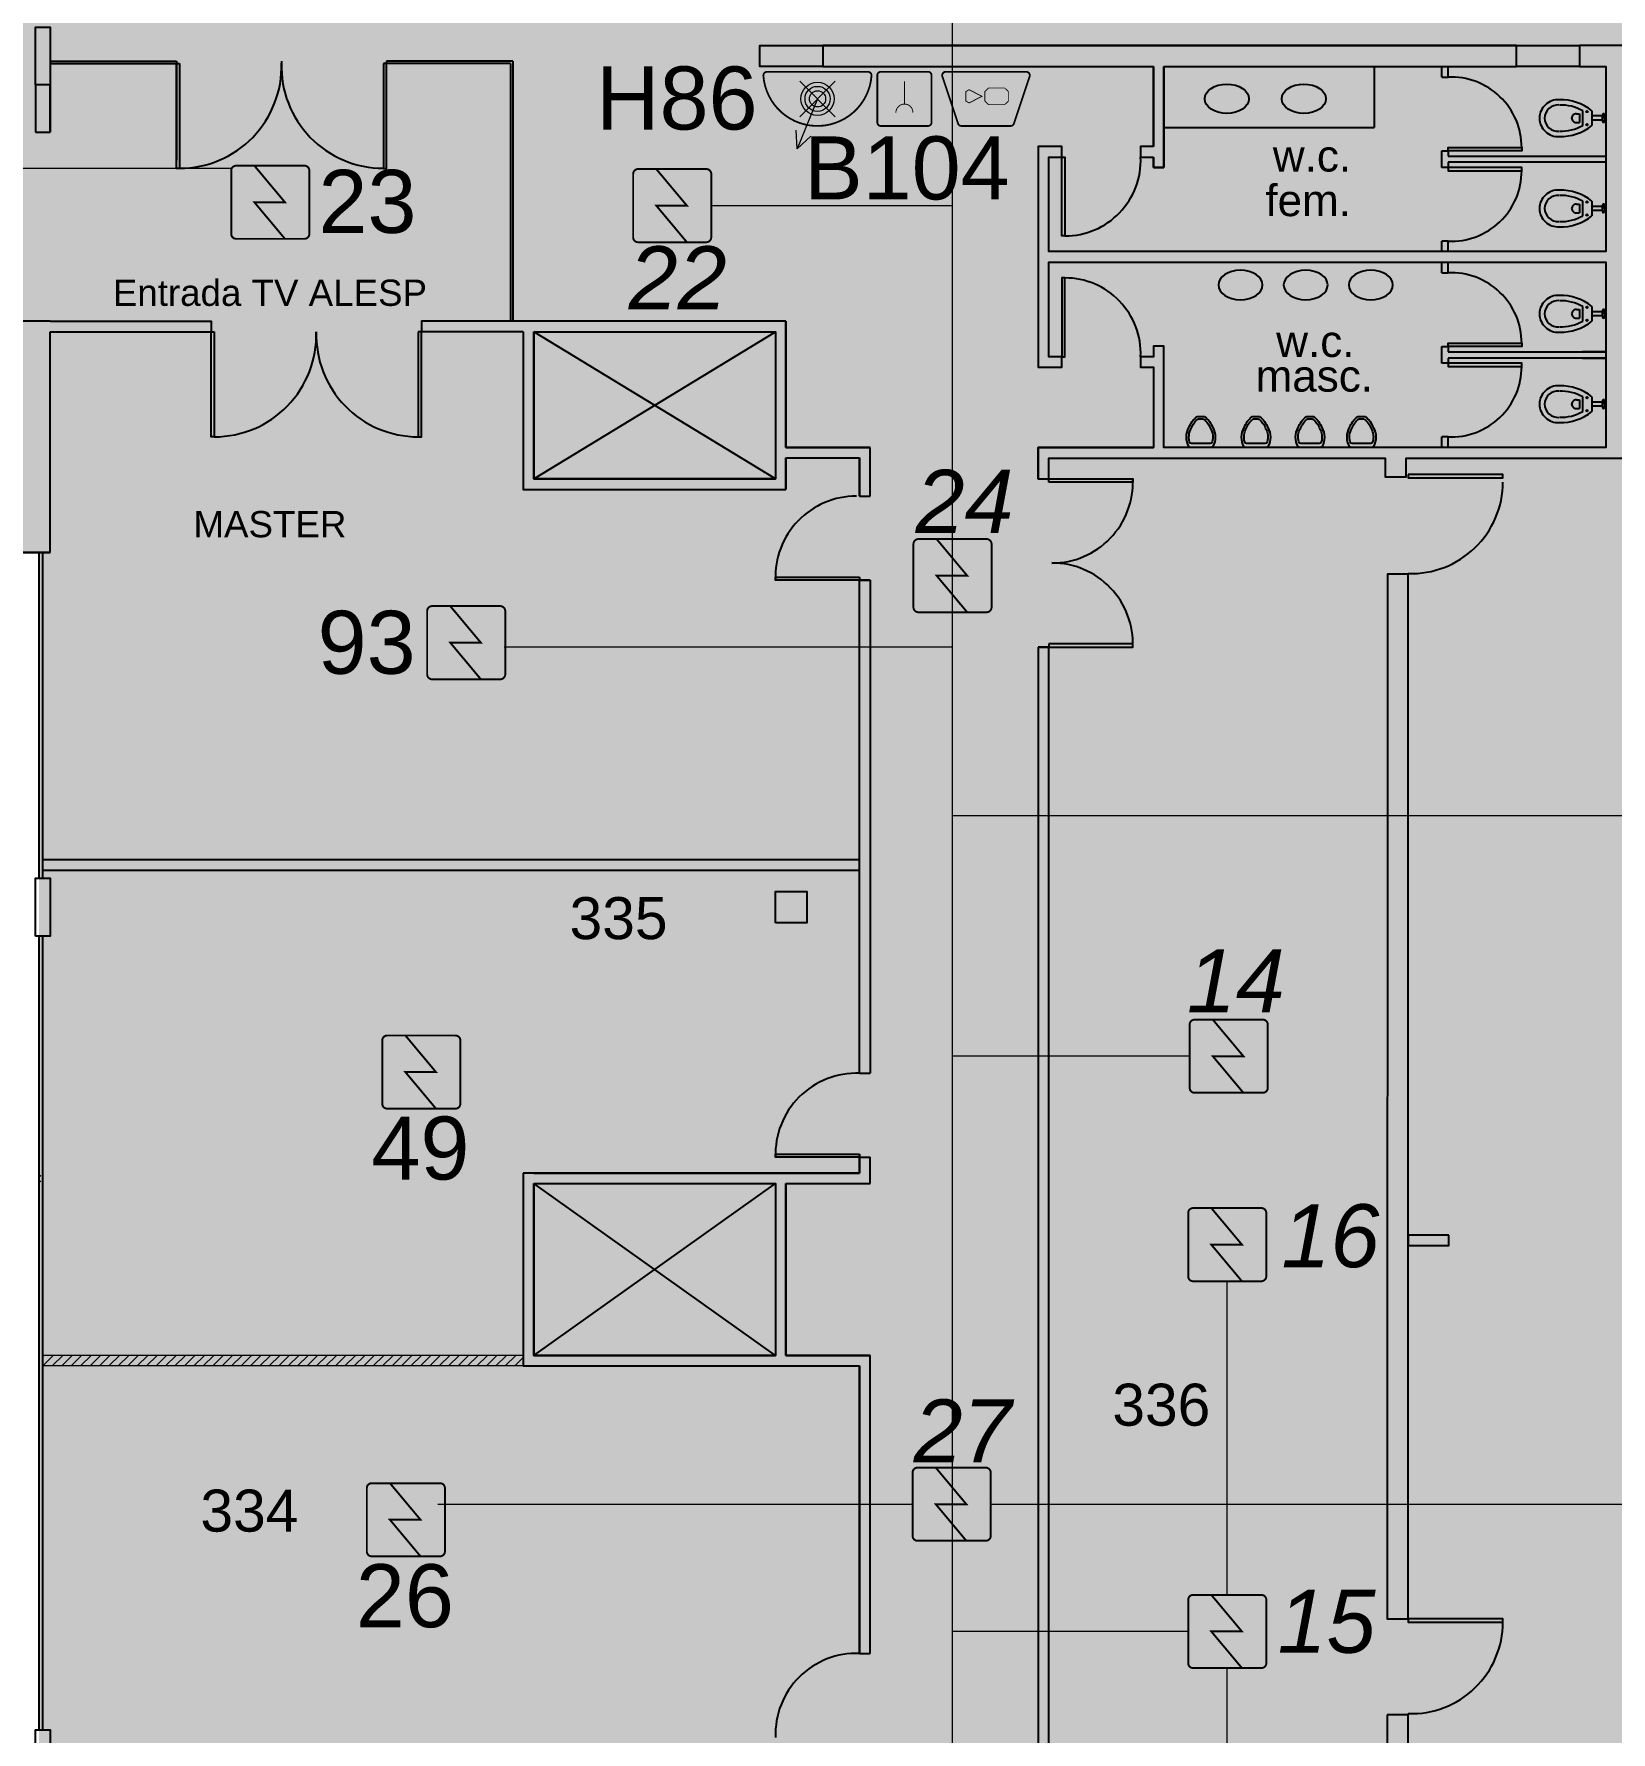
# Model space of a CAD drawing. Header units: metres. Extents: x -331 to 2982, y 362 to 2539.
# Drawn here: x 845.1 to 860.11, y 2171.67 to 2187.83 of the extents above; entities that cross this region are included whole.
import ezdxf
from ezdxf.enums import TextEntityAlignment as Align

# ---------------------------------------------------------------- set-up
doc = ezdxf.new("R2010")
doc.units = ezdxf.units.M
doc.layers.get('0').update_dxf_attribs({"color": 251})
for name, color, linetype in [('72_EGR_BASE_PRIMITIVE', 7, 'Continuous'), ('ALV', 251, 'Continuous'), ('CX', 251, 'Continuous'), ('Det', 251, 'Continuous'), ('DET. FUMAÇA', 1, 'Continuous'), ('Div', 251, 'Continuous'), ('Est', 251, 'Continuous'), ('Mob', 251, 'Continuous'), ('SALAS NOVAS', 7, 'Continuous'), ('Texto_Salas', 251, 'Continuous'), ('vid', 251, 'Continuous')]:
    doc.layers.add(name, color=color, linetype=linetype)
doc.layers.add('_corredores', color=251, linetype='Continuous', plot=False)
doc.layers.add('_salas', color=251, linetype='Continuous', plot=False)
doc.styles.add('DESTAQUE', font='arial.ttf', dxfattribs={"height": 0.4})
doc.styles.add('X3G_ENTITY_1416C0A4', font='arial.ttf', dxfattribs={"height": 0.6})
doc.styles.add('X3G_ENTITY_1416C0A7', font='arial.ttf', dxfattribs={"height": 0.6})
doc.styles.add('X3G_ENTITY_1416C0AD', font='arial.ttf', dxfattribs={"height": 0.6})
doc.styles.add('X3G_ENTITY_1416C0C5', font='arial.ttf', dxfattribs={"height": 0.6})
doc.styles.add('X3G_ENTITY_1416C369', font='arial.ttf', dxfattribs={"height": 0.6})
doc.styles.add('X3G_ENTITY_141EF11F', font='arial.ttf', dxfattribs={"height": 0.6})
doc.styles.add('X3G_ENTITY_1421F031', font='arial.ttf', dxfattribs={"height": 0.25})
doc.styles.add('X3G_ENTITY_1421F0B7', font='arial.ttf', dxfattribs={"height": 0.6})
doc.styles.add('X3G_ENTITY_1421F18F', font='arial.ttf', dxfattribs={"height": 0.25})
doc.styles.add('X3G_ENTITY_1421F3B1', font='arial.ttf', dxfattribs={"height": 0.6})
doc.styles.add('X3G_ENTITY_1422A9B0', font='arial.ttf', dxfattribs={"height": 0.6})

# ---------------------------------------------------------------- blocks, each defined once
blk = doc.blocks.new('Detector de fumaça')
at = {"layer": 'DET. FUMAÇA', "linetype": 'Continuous', "lineweight": 15, "const_width": 0.0187}
blk.add_lwpolyline([(774.599, 539.816), (775.249, 539.816, -0.414214), (775.296, 539.769), (775.296, 539.167, -0.414214), (775.249, 539.12), (774.599, 539.12, -0.414214), (774.553, 539.167), (774.553, 539.769, -0.414214)], format="xyb", close=True, dxfattribs=at)
blk.add_lwpolyline([(774.773, 539.816), (775.064, 539.468), (774.773, 539.468), (775.064, 539.12)], dxfattribs=at)
blk = doc.blocks.new('WEW')
at = {"color": 1, "lineweight": 0, "true_color": 0xe60000}
for p, q in [((1781.244, 994.005), (1781.439, 994.482)), ((1781.439, 994.482), (1781.308, 994.36)), ((1781.439, 994.482), (1781.447, 994.302)), ((1781.075, 994.175), (1781.413, 993.836)), ((1781.413, 994.175), (1781.075, 993.836))]:
    blk.add_line(p, q, dxfattribs=at)
at = {"color": 1, "true_color": 0xe60000, "const_width": 0.0172}
for points in [[(1779.259, 993.747), (1780.023, 993.747, 0.511918), (1780.056, 993.793), (1779.907, 994.24, 0.322823), (1779.874, 994.263), (1779.408, 994.263, 0.322823), (1779.375, 994.24), (1779.226, 993.793, 0.511918)], [(1780.193, 994.263), (1780.641, 994.263, -0.414214), (1780.675, 994.229), (1780.675, 993.782, -0.414214), (1780.641, 993.747), (1780.193, 993.747, -0.414214), (1780.159, 993.782), (1780.159, 994.229, -0.414214)], [(1780.764, 993.748), (1781.724, 993.748, 0.435311), (1781.759, 993.784, 0.930949), (1780.73, 993.784, 0.435311)]]:
    blk.add_lwpolyline(points, format="xyb", close=True, dxfattribs=at)
at = {"color": 1, "true_color": 0xe60000, "const_width": 0.0086}
for points in [[(1780.336, 994.135), (1780.338, 994.117), (1780.344, 994.099), (1780.351, 994.088), (1780.365, 994.073), (1780.373, 994.067), (1780.386, 994.06), (1780.397, 994.057), (1780.413, 994.055), (1780.421, 994.055), (1780.431, 994.056), (1780.45, 994.062), (1780.464, 994.07), (1780.477, 994.082), (1780.488, 994.096), (1780.494, 994.11), (1780.497, 994.122), (1780.498, 994.13), (1780.498, 994.136)], [(1780.417, 993.837), (1780.417, 994.055)]]:
    blk.add_lwpolyline(points, dxfattribs=at)
for points in [[(1779.463, 994.06), (1779.617, 994.06), (1779.652, 994.026), (1779.652, 993.936), (1779.617, 993.902), (1779.463, 993.902), (1779.428, 993.936), (1779.428, 994.026)], [(1779.832, 993.936), (1779.832, 994.026), (1779.802, 994.044), (1779.679, 993.981), (1779.802, 993.918)]]:
    blk.add_lwpolyline(points, close=True, dxfattribs=at)
at = {"color": 1, "lineweight": 0, "true_color": 0xe60000}
for radius in [0.158, 0.119, 0.0774]:
    blk.add_circle((1781.244, 994.005), radius, dxfattribs=at)

msp = doc.modelspace()

# ---------------------------------------------------------------- hatches: boundary and pattern name
at = {"layer": '_corredores', "transparency": 33554508}
h = msp.add_hatch(color=256, dxfattribs=at)
h.dxf.hatch_style = 1
h.paths.add_polyline_path([(851.611, 2224.542), (870.381, 2224.542), (870.381, 2226.378), (870.191, 2226.378), (870.191, 2226.575), (870.005, 2226.762), (866.306, 2226.763), (866.29, 2226.729), (866.185, 2226.811), (865.424, 2227.572), (863.996, 2227.572), (862.567, 2227.572), (861.757, 2226.763), (861.722, 2226.763), (861.718, 2226.762), (861.705, 2226.761), (861.687, 2226.761), (858.092, 2226.763), (857.746, 2226.416), (857.399, 2226.763), (853.806, 2226.763), (853.79, 2226.729), (853.686, 2226.811), (852.924, 2227.572), (851.496, 2227.572), (849.749, 2227.572), (849.749, 2226.812), (849.609, 2226.812), (849.609, 2229.892), (844.805, 2229.892), (844.805, 2226.871), (844.864, 2226.812), (845.246, 2227.194), (845.628, 2226.812), (845.246, 2226.43), (844.805, 2226.871), (844.805, 2226.753), (844.815, 2226.763), (840.708, 2226.763), (840.376, 2226.43), (840.043, 2226.763), (836.436, 2226.763), (836.42, 2226.729), (836.316, 2226.811), (835.554, 2227.572), (834.126, 2227.572), (832.698, 2227.572), (831.888, 2226.763), (831.852, 2226.763), (831.849, 2226.762), (831.835, 2226.761), (831.817, 2226.761), (828.223, 2226.763), (827.876, 2226.416), (827.529, 2226.763), (823.936, 2226.763), (823.92, 2226.729), (823.815, 2226.811), (823.054, 2227.572), (821.626, 2227.572), (820.197, 2227.572), (819.387, 2226.763), (819.352, 2226.763), (819.348, 2226.762), (819.335, 2226.761), (819.317, 2226.761), (815.722, 2226.763), (815.376, 2226.416), (815.029, 2226.763), (811.436, 2226.763), (811.42, 2226.729), (811.315, 2226.811), (810.554, 2227.572), (809.126, 2227.572), (807.697, 2227.572), (806.887, 2226.763), (806.852, 2226.763), (806.848, 2226.762), (806.835, 2226.761), (806.817, 2226.761), (803.222, 2226.763), (802.876, 2226.416), (802.529, 2226.763), (798.936, 2226.763), (798.92, 2226.729), (798.815, 2226.811), (798.054, 2227.572), (796.626, 2227.572), (795.197, 2227.572), (794.387, 2226.763), (794.352, 2226.763), (794.348, 2226.762), (794.335, 2226.761), (794.317, 2226.761), (790.722, 2226.763), (790.376, 2226.416), (790.029, 2226.763), (786.436, 2226.763), (786.42, 2226.729), (786.315, 2226.811), (785.554, 2227.572), (784.126, 2227.572), (782.697, 2227.572), (781.887, 2226.763), (781.852, 2226.763), (781.848, 2226.762), (781.835, 2226.761), (781.817, 2226.761), (778.222, 2226.763), (777.876, 2226.416), (777.529, 2226.763), (773.936, 2226.763), (773.92, 2226.729), (773.816, 2226.811), (773.054, 2227.572), (771.626, 2227.572), (770.197, 2227.572), (769.387, 2226.763), (769.352, 2226.763), (769.348, 2226.762), (769.335, 2226.761), (769.317, 2226.761), (765.617, 2226.762), (765.431, 2226.575), (765.431, 2226.378), (765.241, 2226.378), (765.241, 2224.542), (770.086, 2224.542), (770.086, 2214.629), (770.226, 2214.629), (770.226, 2205.509), (767.338, 2205.509), (767.338, 2207.704), (766.211, 2207.704), (766.211, 2205.509), (751.111, 2205.509), (751.111, 2210.741), (749.911, 2210.741), (749.911, 2205.509), (746.061, 2205.509), (746.061, 2201.894), (748.431, 2201.894), (748.431, 2203.594), (748.031, 2203.594), (748.031, 2203.794), (754.456, 2203.794), (754.456, 2203.594), (754.131, 2203.594), (754.131, 2201.894), (754.456, 2201.894), (754.456, 2201.694), (754.456, 2201.169), (757.956, 2201.169), (757.956, 2203.569), (757.956, 2203.769), (768.011, 2203.769), (768.011, 2203.749), (768.816, 2203.749), (768.816, 2195.789), (767.986, 2195.789), (767.986, 2195.769), (762.346, 2195.769), (761.071, 2195.769), (761.071, 2193.044), (754.156, 2193.044), (752.481, 2193.044), (752.481, 2160.519), (752.481, 2157.069), (754.081, 2157.069), (754.081, 2160.544), (753.906, 2160.544), (753.906, 2163.419), (754.171, 2163.419), (754.171, 2187.629), (760.806, 2187.629), (760.806, 2187.719), (773.011, 2187.719), (775.861, 2187.719), (782.791, 2187.719), (782.791, 2190.319), (775.861, 2190.319), (772.986, 2190.319), (772.986, 2195.79), (771.756, 2195.789), (771.756, 2203.744), (773.121, 2203.744), (773.121, 2203.829), (845.141, 2203.829), (845.141, 2195.819), (845.261, 2195.819), (845.261, 2190.319), (839.761, 2190.319), (839.761, 2188.494), (845.261, 2188.494), (845.261, 2187.569), (849.661, 2187.569), (849.661, 2185.094), (852.261, 2185.094), (852.261, 2183.894), (853.061, 2183.894), (853.061, 2176.889), (852.261, 2176.889), (852.261, 2175.254), (853.061, 2175.254), (853.061, 2168.394), (852.261, 2168.394), (852.261, 2166.994), (853.061, 2166.994), (853.061, 2159.489), (825.261, 2159.489), (825.261, 2158.669), (814.561, 2158.669), (814.561, 2159.469), (811.031, 2159.469), (811.031, 2158.069), (813.081, 2158.069), (813.081, 2157.769), (812.881, 2157.769), (812.881, 2156.869), (827.081, 2156.869), (827.081, 2158.069), (854.661, 2158.069), (854.661, 2183.893), (855.756, 2183.893), (855.756, 2184.657), (854.661, 2184.657), (854.661, 2186.757), (855.756, 2186.757), (855.756, 2187.519), (852.011, 2187.519), (852.011, 2187.719), (870.321, 2187.719), (870.321, 2195.769), (866.411, 2195.769), (866.411, 2195.773), (852.411, 2195.789), (852.411, 2195.699), (852.411, 2190.369), (849.561, 2190.369), (849.561, 2205.509), (845.001, 2205.509), (845.001, 2208.659), (849.561, 2208.659), (849.561, 2208.919), (849.561, 2212.194), (852.211, 2212.194), (852.211, 2214.629), (851.611, 2214.629)])
h.paths.add_polyline_path([(845.931, 2221.609), (845.47, 2221.609), (845.47, 2222.029), (843.97, 2222.029), (843.97, 2221.609), (843.95, 2220.109), (845.93, 2220.109), (845.931, 2214.629), (846.008, 2214.629), (846.008, 2210.809), (843.811, 2210.809), (843.811, 2205.509), (835.011, 2205.509), (835.011, 2210.809), (833.811, 2210.809), (833.811, 2205.509), (825.011, 2205.509), (825.011, 2210.809), (823.811, 2210.809), (823.811, 2205.509), (815.011, 2205.509), (815.011, 2210.809), (813.811, 2210.809), (813.811, 2205.509), (805.011, 2205.509), (805.011, 2210.809), (803.811, 2210.809), (803.811, 2205.509), (795.011, 2205.509), (795.011, 2210.809), (793.811, 2210.809), (793.811, 2205.509), (785.011, 2205.509), (785.011, 2210.809), (783.811, 2210.809), (783.811, 2205.509), (775.011, 2205.509), (775.011, 2210.809), (773.981, 2210.809), (773.981, 2205.509), (773.196, 2205.509), (773.196, 2214.629), (773.126, 2214.629), (773.125, 2220.109), (775.146, 2220.109), (775.146, 2221.609), (775.126, 2221.609), (775.126, 2222.029), (773.626, 2222.029), (773.626, 2221.609), (773.166, 2221.609), (773.166, 2224.542), (845.931, 2224.541)], flags=16)
h.paths.add_polyline_path([(851.496, 2226.43), (851.114, 2226.812), (851.496, 2227.194), (851.878, 2226.812)], flags=16)
h.paths.add_polyline_path([(834.508, 2226.812), (834.126, 2226.43), (833.744, 2226.812), (834.126, 2227.194)], flags=16)
h.paths.add_polyline_path([(863.614, 2226.812), (863.996, 2227.194), (864.378, 2226.812), (863.996, 2226.43)], flags=16)
h.paths.add_polyline_path([(822.008, 2226.812), (821.626, 2226.43), (821.244, 2226.812), (821.626, 2227.194)], flags=16)
h.paths.add_polyline_path([(864.389, 2190.556), (864.551, 2190.634), (864.712, 2190.35), (866.013, 2191.248, -0.431733), (866.332, 2192.391), (865.598, 2193.79), (865.28, 2193.589), (865.172, 2193.734, -2.788173)], flags=16)
h.paths.add_polyline_path([(809.508, 2226.812), (809.126, 2226.43), (808.744, 2226.812), (809.126, 2227.194)], flags=16)
h.paths.add_polyline_path([(797.008, 2226.812), (796.626, 2226.43), (796.244, 2226.812), (796.626, 2227.194)], flags=16)
h.paths.add_polyline_path([(784.507, 2226.812), (784.126, 2226.43), (783.744, 2226.812), (784.126, 2227.194)], flags=16)
h.paths.add_polyline_path([(772.008, 2226.812), (771.626, 2226.43), (771.244, 2226.812), (771.626, 2227.194)], flags=16)
h.paths.add_polyline_path([(767.557, 2193.922), (767.41, 2193.819), (767.205, 2194.063), (766.31, 2193.169, -0.414214), (766.31, 2192.369), (767.205, 2191.475), (767.41, 2191.719), (767.557, 2191.616, -3.171595)], flags=16)
at = {"layer": '_salas', "transparency": 33554559}
h = msp.add_hatch(color=256, dxfattribs=at)
h.dxf.hatch_style = 1
h.paths.add_polyline_path([(839.661, 2195.817), (775.861, 2195.791), (775.861, 2190.319), (782.791, 2190.319), (782.791, 2187.719), (775.861, 2187.719), (775.861, 2183.019), (799.661, 2183.019), (799.661, 2183.219), (799.261, 2183.219), (799.261, 2187.519), (806.361, 2187.519), (806.361, 2184.769), (809.061, 2184.769), (809.061, 2184.569), (810.961, 2184.569), (810.961, 2185.099), (815.161, 2185.099), (815.161, 2187.419), (817.261, 2187.419), (817.261, 2185.099), (839.261, 2185.094), (839.261, 2182.894), (845.151, 2182.894), (845.151, 2159.489), (853.061, 2159.489), (853.061, 2166.994), (852.261, 2166.994), (852.261, 2168.394), (853.061, 2168.394), (853.061, 2175.254), (852.261, 2175.254), (852.261, 2176.889), (853.061, 2176.889), (853.061, 2183.894), (852.261, 2183.894), (852.261, 2185.094), (849.661, 2185.094), (849.661, 2187.569), (845.261, 2187.569), (845.261, 2188.494), (839.761, 2188.494), (839.761, 2190.319), (839.661, 2190.319)])
h = msp.add_hatch(color=256, dxfattribs=at)
h.dxf.hatch_style = 1
h.paths.add_polyline_path([(870.321, 2187.719), (852.011, 2187.719), (852.011, 2187.519), (855.756, 2187.519), (855.756, 2186.757), (854.661, 2186.757), (854.661, 2184.657), (855.756, 2184.657), (855.756, 2183.893), (854.661, 2183.893), (854.661, 2158.069), (827.081, 2158.069), (827.081, 2156.869), (812.881, 2156.869), (812.881, 2157.769), (813.081, 2157.769), (813.081, 2158.069), (811.031, 2158.069), (811.031, 2159.469), (811.111, 2159.469), (811.111, 2163.169), (809.161, 2163.169), (809.161, 2163.319), (806.761, 2163.319), (806.761, 2160.619), (806.361, 2160.619), (806.361, 2159.744), (794.611, 2159.744), (794.611, 2150.719), (794.811, 2150.719), (794.811, 2152.509), (818.111, 2152.509), (870.321, 2152.509)])
h.paths.add_polyline_path([(806.557, 2158.749), (806.557, 2155.869), (802.711, 2155.869), (802.711, 2158.749)], flags=16)
at = {"layer": 'ALV', "ltscale": 0.8, "true_color": 0x5f5f5f}
h = msp.add_hatch(dxfattribs=at)
h.set_pattern_fill('ANSI31', color=251, scale=0.3, style=0)
h.set_pattern_definition([(45, (605.794535, 2181.601173), (-0.0265165043, 0.0265165043), [])])
h.paths.add_polyline_path([(845.169, 2176.971), (845.149, 2176.971), (845.149, 2176.911), (845.169, 2176.911)])
at = {"layer": 'ALV', "linetype": 'Continuous', "lineweight": 15, "true_color": 0x5f5f5f}
h = msp.add_hatch(dxfattribs=at)
h.set_pattern_fill('ANSI31', color=251, scale=0.02)
h.set_pattern_definition([(45, (-478.100764, 0), (-0.0449012806, 0.0449012806), [])])
h.paths.add_polyline_path([(849.759, 2175.256), (845.184, 2175.256), (845.184, 2175.156), (849.759, 2175.156)])

# ---------------------------------------------------------------- linework, layer by layer
at = {"color": 251, "lineweight": 0, "ltscale": 0.8, "true_color": 0x5f5f5f}
msp.add_line((845.149, 2176.991), (845.149, 2176.891), dxfattribs=at)
at = {"color": 251, "ltscale": 0.8, "true_color": 0x5f5f5f}
msp.add_line((845.149, 2176.991), (845.149, 2176.891), dxfattribs=at)
at = {"layer": '72_EGR_BASE_PRIMITIVE', "color": 251, "linetype": 'Continuous', "lineweight": -3, "true_color": 0x5f5f5f}
for p, q in [((852.959, 2181.262), (852.959, 2182.633)), ((849.178, 2176.991), (849.178, 2176.991)), ((849.178, 2176.991), (849.178, 2176.991))]:
    msp.add_line(p, q, dxfattribs=at)
at = {"layer": '72_EGR_BASE_PRIMITIVE', "color": 251, "true_color": 0x5f5f5f}
msp.add_polyline3d([(849.759, 2184.996, 0), (848.79, 2184.995, 0)], dxfattribs=at)
at = {"layer": 'ALV', "color": 251}
for p, q in [((859.209, 2187.721), (852.609, 2187.721)), ((852.609, 2187.521), (855.755, 2187.521)), ((855.755, 2186.759), (855.755, 2187.521)), ((855.755, 2187.521), (855.755, 2186.759)), ((855.855, 2187.521), (855.855, 2186.559)), ((855.855, 2186.559), (855.855, 2187.521)), ((855.855, 2187.521), (859.209, 2187.521)), ((855.855, 2187.521), (859.209, 2187.521)), ((845.119, 2187.346), (845.119, 2186.896)), ((845.119, 2187.346), (845.119, 2186.896)), ((845.119, 2187.346), (845.119, 2186.896)), ((845.259, 2186.896), (845.259, 2187.346)), ((845.259, 2186.896), (845.259, 2187.346)), ((845.119, 2186.896), (845.259, 2186.896)), ((845.119, 2186.896), (845.259, 2186.896)), ((855.755, 2186.759), (855.633, 2186.759)), ((855.633, 2186.759), (855.633, 2186.659)), ((855.633, 2186.659), (855.755, 2186.659)), ((855.755, 2186.559), (855.755, 2186.659)), ((855.755, 2186.659), (855.755, 2186.559)), ((855.855, 2186.559), (855.755, 2186.559)), ((855.755, 2186.559), (855.855, 2186.559)), ((845.259, 2185.096), (845.125, 2185.096)), ((845.259, 2183.096), (845.259, 2184.996)), ((845.259, 2184.996), (846.82, 2184.996)), ((849.759, 2184.996), (849.759, 2183.496)), ((852.259, 2185.096), (849.859, 2185.096)), ((852.259, 2183.896), (852.259, 2185.096)), ((853.059, 2183.896), (852.259, 2183.896)), ((853.059, 2183.433), (853.059, 2183.896)), ((852.259, 2183.496), (852.259, 2183.796)), ((852.259, 2183.796), (852.959, 2183.796)), ((852.959, 2183.796), (852.959, 2183.433)), ((849.759, 2183.496), (852.259, 2183.496)), ((854.659, 2183.596), (854.759, 2183.596)), ((852.959, 2183.433), (853.059, 2183.433)), ((852.959, 2183.433), (853.059, 2183.433)), ((845.259, 2182.896), (845.259, 2183.096)), ((845.259, 2182.896), (839.259, 2182.896)), ((839.259, 2182.896), (845.259, 2182.896)), ((852.959, 2182.633), (853.059, 2182.633)), ((853.059, 2182.633), (852.959, 2182.633)), ((854.659, 2181.996), (854.759, 2181.996)), ((854.759, 2181.996), (854.659, 2181.996)), ((854.659, 2181.996), (854.659, 2167.484)), ((854.759, 2168.11), (854.759, 2181.996)), ((858.179, 2171.835), (857.979, 2171.835)), ((857.979, 2171.835), (857.979, 2168.11)), ((858.179, 2171.848), (858.179, 2171.835)), ((858.179, 2168.11), (858.179, 2171.835))]:
    msp.add_line(p, q, dxfattribs=at)
at = {"layer": 'ALV', "color": 251, "linetype": 'Continuous', "lineweight": -3, "true_color": 0x5f5f5f}
msp.add_line((853.059, 2182.633), (853.059, 2177.941), dxfattribs=at)
at = {"layer": 'ALV', "color": 251, "true_color": 0x5f5f5f}
for p, q in [((852.959, 2179.971), (845.184, 2179.971)), ((852.959, 2179.871), (845.184, 2179.871)), ((852.959, 2177.941), (853.059, 2177.941)), ((852.959, 2177.141), (852.959, 2176.991)), ((852.959, 2177.141), (853.059, 2177.141)), ((853.059, 2176.891), (853.059, 2177.141)), ((852.959, 2176.991), (849.759, 2176.991)), ((849.759, 2176.991), (849.759, 2175.156)), ((849.759, 2176.891), (849.759, 2175.156)), ((852.259, 2175.256), (852.259, 2176.891)), ((852.259, 2176.891), (853.059, 2176.891)), ((852.259, 2175.256), (852.259, 2176.891)), ((852.259, 2176.891), (853.059, 2176.891)), ((853.059, 2175.256), (852.259, 2175.256)), ((853.059, 2175.256), (852.259, 2175.256)), ((853.059, 2172.421), (853.059, 2175.256)), ((853.059, 2172.421), (853.059, 2175.256)), ((849.759, 2175.156), (852.959, 2175.156)), ((849.759, 2175.156), (852.959, 2175.156)), ((849.759, 2175.156), (852.959, 2175.156)), ((852.959, 2175.156), (852.959, 2172.421)), ((852.959, 2175.156), (852.959, 2172.421)), ((852.959, 2172.421), (853.059, 2172.421)), ((852.959, 2172.421), (853.059, 2172.421))]:
    msp.add_line(p, q, dxfattribs=at)
at = {"layer": 'ALV', "color": 150, "lineweight": 0}
for p, q in [((856.458, 2172.976), (856.458, 2175.963)), ((856.458, 2171.364), (856.458, 2172.281))]:
    msp.add_line(p, q, dxfattribs=at)
at = {"layer": 'ALV', "color": 251, "linetype": 'Continuous', "lineweight": 15, "true_color": 0x5f5f5f}
msp.add_line((849.759, 2175.256), (845.184, 2175.256), dxfattribs=at)
at = {"layer": 'ALV', "color": 251}
for points in [[(852.609, 2187.721), (859.209, 2187.721)], [(863.499, 2187.721), (859.809, 2187.721), (859.809, 2187.521), (860.059, 2187.521), (860.059, 2185.759), (854.759, 2185.759), (854.759, 2186.659), (854.883, 2186.659), (854.883, 2186.759), (854.659, 2186.759), (854.659, 2184.659), (854.883, 2184.659), (854.883, 2184.759), (854.759, 2184.759), (854.759, 2185.659), (860.059, 2185.659), (860.059, 2183.895), (855.855, 2183.895), (855.855, 2184.859), (855.755, 2184.859), (855.755, 2184.759), (855.633, 2184.759), (855.633, 2184.659), (855.755, 2184.659), (855.755, 2183.895), (854.659, 2183.895), (854.659, 2183.596), (854.759, 2183.596), (854.759, 2183.795), (857.959, 2183.795), (857.959, 2183.617), (858.159, 2183.617), (858.159, 2183.795), (863.359, 2183.795)], [(852.609, 2187.521), (855.755, 2187.521)], [(855.855, 2187.521), (855.855, 2187.521)], [(845.259, 2187.346), (845.259, 2186.896)], [(845.119, 2186.896), (845.259, 2186.896)], [(855.755, 2186.759), (855.633, 2186.759), (855.633, 2186.659), (855.755, 2186.659)], [(845.259, 2185.096), (844.959, 2185.096)], [(849.759, 2184.996), (849.759, 2183.496), (852.259, 2183.496)], [(849.859, 2184.996), (849.859, 2183.596), (852.159, 2183.596)], [(849.859, 2184.996), (852.159, 2184.996)], [(852.059, 2184.996), (852.059, 2184.996)], [(852.159, 2184.996), (852.159, 2183.596)], [(852.259, 2185.096), (852.259, 2183.896)], [(852.259, 2183.896), (853.059, 2183.896)], [(852.959, 2183.896), (852.959, 2183.896)], [(853.059, 2183.433), (853.059, 2183.896)], [(854.659, 2183.596), (854.659, 2183.895), (855.755, 2183.895)], [(852.259, 2183.796), (852.259, 2183.496)], [(852.259, 2183.796), (852.959, 2183.796)], [(852.959, 2183.433), (852.959, 2183.796)], [(853.059, 2183.796), (853.059, 2183.796)], [(854.759, 2183.596), (854.759, 2183.795), (857.959, 2183.795)], [(857.982, 2182.691), (857.979, 2172.748)], [(858.179, 2172.748), (858.179, 2182.697)], [(852.959, 2177.941), (852.959, 2181.262)], [(857.979, 2171.748), (857.979, 2168.11)], [(858.179, 2168.11), (858.179, 2171.748)]]:
    msp.add_lwpolyline(points, dxfattribs=at)
at = {"layer": 'ALV', "color": 251, "linetype": 'Continuous', "lineweight": -3, "true_color": 0x5f5f5f}
for points in [[(845.259, 2185.096), (846.79, 2185.096), (846.79, 2184.996)], [(852.259, 2185.096), (848.79, 2185.096), (848.79, 2184.995)]]:
    msp.add_lwpolyline(points, dxfattribs=at)
at = {"layer": 'ALV', "color": 251}
for points in [[(849.859, 2184.996), (852.159, 2184.996), (852.159, 2183.596), (849.859, 2183.596)], [(858.179, 2182.691), (857.982, 2182.691), (857.979, 2172.748), (858.179, 2172.748)], [(858.566, 2176.401), (858.179, 2176.401), (858.179, 2176.301), (858.566, 2176.301)]]:
    msp.add_lwpolyline(points, close=True, dxfattribs=at)
at = {"layer": 'ALV', "color": 251, "true_color": 0x5f5f5f}
for points in [[(852.959, 2177.941), (853.059, 2177.941)], [(852.959, 2176.991), (852.959, 2177.171)], [(852.959, 2177.141), (853.059, 2177.141)], [(853.059, 2176.891), (853.059, 2177.141)], [(849.859, 2176.891), (852.159, 2176.891)], [(849.859, 2176.891), (849.859, 2175.256), (852.159, 2175.256)], [(849.859, 2176.891), (852.159, 2176.891)], [(849.859, 2176.891), (849.859, 2175.256), (852.159, 2175.256)], [(849.859, 2176.891), (852.159, 2176.891), (852.159, 2175.256), (849.859, 2175.256)], [(852.159, 2176.891), (852.159, 2175.256)], [(852.159, 2176.891), (852.159, 2175.256)], [(852.259, 2176.891), (852.259, 2175.256)], [(852.259, 2176.891), (853.059, 2176.891)], [(852.259, 2176.891), (852.259, 2175.256)], [(852.259, 2176.891), (853.059, 2176.891)], [(853.059, 2176.891), (853.059, 2176.891)], [(852.259, 2175.256), (853.059, 2175.256)], [(852.259, 2175.256), (853.059, 2175.256)], [(853.059, 2175.256), (853.059, 2175.256)], [(853.059, 2172.421), (853.059, 2175.256)], [(853.059, 2172.421), (853.059, 2175.256)], [(852.959, 2172.421), (852.959, 2175.156)], [(852.959, 2172.421), (852.959, 2175.156)], [(852.959, 2172.421), (853.059, 2172.421)], [(852.959, 2172.421), (853.059, 2172.421)]]:
    msp.add_lwpolyline(points, dxfattribs=at)
at = {"layer": 'ALV', "color": 1}
msp.add_lwpolyline([(849.859, 2176.991), (852.959, 2176.991)], dxfattribs=at)
at = {"layer": 'ALV', "color": 251, "true_color": 0x5f5f5f}
msp.add_lwpolyline([(849.859, 2176.891), (852.159, 2176.891), (852.159, 2175.256), (849.859, 2175.256)], close=True, dxfattribs=at)
at = {"layer": 'ALV', "color": 251, "linetype": 'Continuous', "lineweight": 15, "true_color": 0x5f5f5f}
msp.add_lwpolyline([(849.759, 2175.156), (845.184, 2175.156)], dxfattribs=at)
at = {"layer": 'CX', "color": 251, "ltscale": 0.8}
msp.add_line((847.459, 2187.571), (847.459, 2187.551), dxfattribs=at)
at = {"layer": 'CX', "color": 251, "ltscale": 8}
for points in [[(858.559, 2186.719), (858.559, 2186.749), (859.259, 2186.749), (859.259, 2186.719)], [(858.559, 2186.559), (858.559, 2186.529), (859.259, 2186.529), (859.259, 2186.559)], [(858.559, 2184.857), (858.559, 2184.887), (859.259, 2184.887), (859.259, 2184.857)], [(858.559, 2184.697), (858.559, 2184.667), (859.259, 2184.667), (859.259, 2184.697)], [(852.959, 2182.663), (852.959, 2182.633), (852.159, 2182.633), (852.159, 2182.663)]]:
    msp.add_lwpolyline(points, close=True, dxfattribs=at)
at = {"layer": 'CX', "color": 251}
for points in [[(854.759, 2183.566), (854.759, 2183.596), (855.559, 2183.596), (855.559, 2183.566)], [(854.759, 2182.026), (854.759, 2181.996), (855.559, 2181.996), (855.559, 2182.026)]]:
    msp.add_lwpolyline(points, close=True, dxfattribs=at)
at = {"layer": 'CX', "color": 251, "ltscale": 0.8}
for points in [[(858.179, 2183.637), (858.179, 2183.607), (859.079, 2183.607), (859.079, 2183.637)], [(858.179, 2172.748), (858.179, 2172.718), (859.079, 2172.718), (859.079, 2172.748)]]:
    msp.add_lwpolyline(points, close=True, dxfattribs=at)
at = {"layer": 'CX', "color": 251, "ltscale": 8, "true_color": 0x5f5f5f}
msp.add_lwpolyline([(852.959, 2177.171), (852.959, 2177.141), (852.159, 2177.141), (852.159, 2177.171)], close=True, dxfattribs=at)
at = {"layer": 'CX', "color": 251, "ltscale": 0.8}
for centre, radius, start, end in [((846.489, 2187.522), 0.97, 270, 1.7449), ((848.429, 2187.522), 0.97, 178.2551, 270), ((854.913, 2186.629), 0.721, 270, 2.3383), ((854.913, 2184.788), 0.721, 357.6617, 90), ((846.82, 2184.967), 0.97, 270, 1.7449), ((848.76, 2184.967), 0.97, 178.2551, 270), ((858.209, 2183.567), 0.871, 268.058, 0), ((858.209, 2172.718), 0.871, 268.058, 0)]:
    msp.add_arc(centre, radius, start, end, dxfattribs=at)
at = {"layer": 'CX', "color": 251, "ltscale": 8}
for centre, radius, start, end in [((858.588, 2186.749), 0.671, 0, 92.5089), ((858.588, 2186.529), 0.671, 267.4911, 0), ((858.588, 2184.887), 0.671, 0, 92.5089), ((858.588, 2184.667), 0.671, 267.4911, 0), ((852.929, 2182.662), 0.771, 90, 182.1894), ((852.93, 2171.65), 0.771, 87.8389, 182.1611)]:
    msp.add_arc(centre, radius, start, end, dxfattribs=at)
at = {"layer": 'CX', "color": 251}
for centre, start, end in [((854.789, 2183.567), 270, 2.1894), ((854.789, 2182.026), 357.8106, 90)]:
    msp.add_arc(centre, 0.771, start, end, dxfattribs=at)
at = {"layer": 'CX', "color": 251, "ltscale": 8, "true_color": 0x5f5f5f}
for centre in [(852.93, 2177.17), (852.93, 2171.65)]:
    msp.add_arc(centre, 0.771, 87.8389, 182.1611, dxfattribs=at)
at = {"layer": 'Det', "color": 251}
for p, q in [((852.159, 2183.596), (849.859, 2184.996)), ((849.859, 2183.596), (852.159, 2184.996))]:
    msp.add_line(p, q, dxfattribs=at)
at = {"layer": 'Det', "color": 251, "true_color": 0x5f5f5f}
for p, q in [((852.159, 2175.256), (849.859, 2176.891)), ((849.859, 2175.256), (852.159, 2176.891)), ((852.159, 2175.256), (849.859, 2176.891)), ((849.859, 2175.256), (852.159, 2176.891))]:
    msp.add_line(p, q, dxfattribs=at)
at = {"layer": 'Div', "color": 150, "linetype": 'Continuous', "lineweight": 0}
for p, q in [((853.843, 2186.197), (853.843, 2189.094)), ((842.222, 2186.552), (846.98, 2186.552)), ((851.548, 2186.197), (853.843, 2186.197)), ((853.843, 2159.06), (853.843, 2186.197)), ((849.579, 2181.998), (853.843, 2181.998)), ((861.837, 2180.389), (853.843, 2180.389)), ((856.1, 2178.103), (853.843, 2178.103)), ((848.947, 2173.84), (853.463, 2173.84)), ((854.206, 2173.84), (868.152, 2173.84)), ((856.086, 2172.629), (853.843, 2172.629))]:
    msp.add_line(p, q, dxfattribs=at)
at = {"layer": 'Div', "lineweight": 0}
for p, q in [((858.499, 2187.419), (858.559, 2187.419)), ((858.499, 2186.559), (858.499, 2186.719)), ((858.499, 2186.719), (858.559, 2186.719)), ((858.559, 2186.559), (858.499, 2186.559)), ((858.559, 2186.669), (860.059, 2186.669)), ((860.059, 2186.609), (858.559, 2186.609)), ((858.559, 2185.859), (858.499, 2185.859)), ((858.499, 2185.557), (858.559, 2185.557)), ((858.499, 2184.697), (858.499, 2184.857)), ((858.499, 2184.857), (858.559, 2184.857)), ((858.559, 2184.807), (860.059, 2184.807)), ((860.059, 2184.807), (859.836, 2184.807)), ((858.559, 2184.697), (858.499, 2184.697)), ((860.059, 2184.747), (858.559, 2184.747)), ((859.836, 2184.747), (860.059, 2184.747)), ((858.559, 2183.997), (858.499, 2183.997))]:
    msp.add_line(p, q, dxfattribs=at)
at = {"layer": 'Div', "color": 251}
for p, q in [((858.499, 2187.419), (858.559, 2187.419)), ((858.499, 2186.559), (858.499, 2186.719)), ((858.499, 2186.719), (858.559, 2186.719)), ((858.559, 2186.559), (858.499, 2186.559)), ((858.559, 2186.669), (860.059, 2186.669)), ((860.059, 2186.609), (858.559, 2186.609)), ((858.559, 2185.859), (858.499, 2185.859)), ((858.499, 2185.557), (858.559, 2185.557)), ((858.499, 2184.697), (858.499, 2184.857)), ((858.499, 2184.857), (858.559, 2184.857)), ((858.559, 2184.807), (860.059, 2184.807)), ((860.059, 2184.807), (859.836, 2184.807)), ((858.559, 2184.697), (858.499, 2184.697)), ((860.059, 2184.747), (858.559, 2184.747)), ((859.836, 2184.747), (860.059, 2184.747)), ((858.559, 2183.997), (858.499, 2183.997))]:
    msp.add_line(p, q, dxfattribs=at)
at = {"layer": 'Div', "lineweight": 0, "ltscale": 0.8}
for p, q in [((858.559, 2186.719), (858.559, 2186.669)), ((858.559, 2186.609), (858.559, 2186.559)), ((858.559, 2184.857), (858.559, 2184.807)), ((858.559, 2184.747), (858.559, 2184.697))]:
    msp.add_line(p, q, dxfattribs=at)
at = {"layer": 'Div', "color": 251, "ltscale": 0.8}
for p, q in [((858.559, 2186.719), (858.559, 2186.669)), ((858.559, 2186.609), (858.559, 2186.559)), ((858.559, 2184.857), (858.559, 2184.807)), ((858.559, 2184.747), (858.559, 2184.697))]:
    msp.add_line(p, q, dxfattribs=at)
at = {"layer": 'Div', "lineweight": 0}
for points in [[(858.499, 2187.419), (858.499, 2187.521)], [(858.559, 2187.419), (858.559, 2187.521)], [(858.499, 2185.759), (858.499, 2185.859)], [(858.559, 2185.759), (858.559, 2185.859)], [(858.499, 2185.557), (858.499, 2185.659)], [(858.559, 2185.557), (858.559, 2185.659)], [(858.499, 2183.895), (858.499, 2183.997)], [(858.559, 2183.895), (858.559, 2183.997)]]:
    msp.add_lwpolyline(points, dxfattribs=at)
at = {"layer": 'Div', "color": 251}
for points in [[(858.499, 2187.419), (858.499, 2187.521)], [(858.559, 2187.419), (858.559, 2187.521)], [(858.499, 2185.759), (858.499, 2185.859)], [(858.559, 2185.759), (858.559, 2185.859)], [(858.499, 2185.557), (858.499, 2185.659)], [(858.559, 2185.557), (858.559, 2185.659)], [(858.499, 2183.895), (858.499, 2183.997)], [(858.559, 2183.895), (858.559, 2183.997)]]:
    msp.add_lwpolyline(points, dxfattribs=at)
at = {"layer": 'Div', "lineweight": 0, "ltscale": 0.8}
for points in [[(854.883, 2186.659), (854.913, 2186.659), (854.913, 2185.909), (854.883, 2185.909)], [(854.883, 2184.759), (854.913, 2184.759), (854.913, 2185.509), (854.883, 2185.509)]]:
    msp.add_lwpolyline(points, close=True, dxfattribs=at)
at = {"layer": 'Div', "color": 251, "ltscale": 0.8}
for points in [[(854.883, 2186.659), (854.913, 2186.659), (854.913, 2185.909), (854.883, 2185.909)], [(854.883, 2184.759), (854.913, 2184.759), (854.913, 2185.509), (854.883, 2185.509)]]:
    msp.add_lwpolyline(points, close=True, dxfattribs=at)
at = {"layer": 'Est', "color": 251}
for points in [[(845.119, 2187.346), (845.119, 2187.896), (845.259, 2187.896), (845.259, 2187.346)], [(852.609, 2187.521), (852.009, 2187.521), (852.009, 2187.721), (852.609, 2187.721)], [(859.809, 2187.521), (859.209, 2187.521), (859.209, 2187.721), (859.809, 2187.721)]]:
    msp.add_lwpolyline(points, close=True, dxfattribs=at)
at = {"layer": 'Est', "color": 251, "true_color": 0x5f5f5f}
for points in [[(845.119, 2179.246), (845.119, 2179.796), (845.259, 2179.796), (845.259, 2179.246)], [(845.119, 2179.246), (845.119, 2179.796), (845.259, 2179.796), (845.259, 2179.246)], [(852.159, 2179.371), (852.159, 2179.671), (852.459, 2179.671), (852.459, 2179.371)], [(852.159, 2179.371), (852.159, 2179.671), (852.459, 2179.671), (852.459, 2179.371)], [(845.119, 2171.143), (845.119, 2171.693), (845.259, 2171.693), (845.259, 2171.143)], [(845.119, 2171.143), (845.119, 2171.693), (845.259, 2171.693), (845.259, 2171.143)]]:
    msp.add_lwpolyline(points, close=True, dxfattribs=at)
at = {"layer": 'Mob', "color": 251, "ltscale": 0.8}
for p in [(857.855, 2187.521), (855.855, 2186.941)]:
    msp.add_line(p, (857.855, 2186.941), dxfattribs=at)
at = {"layer": 'Mob', "color": 251}
for p, q in [((859.78, 2187.07), (859.809, 2187.07)), ((859.809, 2187.07), (859.809, 2186.989)), ((859.84, 2186.96), (859.84, 2187.1)), ((859.928, 2186.96), (859.928, 2187.1)), ((860.028, 2187.05), (859.928, 2187.05)), ((860.028, 2187.05), (860.028, 2187.061)), ((860.028, 2187.01), (860.028, 2187.05)), ((860.048, 2187.07), (860.037, 2187.07)), ((860.048, 2187.03), (860.048, 2187.07)), ((859.78, 2186.989), (859.809, 2186.989)), ((860.028, 2187.01), (859.928, 2187.01)), ((860.028, 2187.01), (860.028, 2186.999)), ((860.048, 2186.989), (860.037, 2186.989)), ((860.048, 2187.03), (860.048, 2186.989)), ((859.84, 2186.1), (859.84, 2186.24)), ((859.928, 2186.1), (859.928, 2186.24)), ((859.78, 2186.211), (859.809, 2186.211)), ((859.78, 2186.129), (859.809, 2186.129)), ((859.809, 2186.211), (859.809, 2186.129)), ((860.028, 2186.19), (859.928, 2186.19)), ((860.028, 2186.15), (859.928, 2186.15)), ((860.028, 2186.19), (860.028, 2186.201)), ((860.028, 2186.15), (860.028, 2186.19)), ((860.028, 2186.15), (860.028, 2186.139)), ((860.048, 2186.21), (860.037, 2186.21)), ((860.048, 2186.13), (860.037, 2186.13)), ((860.048, 2186.17), (860.048, 2186.21)), ((860.048, 2186.17), (860.048, 2186.13)), ((859.78, 2185.208), (859.809, 2185.208)), ((859.78, 2185.126), (859.809, 2185.126)), ((859.809, 2185.208), (859.809, 2185.126)), ((859.84, 2185.097), (859.84, 2185.237)), ((859.928, 2185.097), (859.928, 2185.237)), ((860.028, 2185.187), (859.928, 2185.187)), ((860.028, 2185.147), (859.928, 2185.147)), ((860.028, 2185.187), (860.028, 2185.198)), ((860.028, 2185.147), (860.028, 2185.187)), ((860.028, 2185.147), (860.028, 2185.136)), ((860.048, 2185.208), (860.037, 2185.208)), ((860.048, 2185.127), (860.037, 2185.127)), ((860.048, 2185.167), (860.048, 2185.208)), ((860.048, 2185.167), (860.048, 2185.127)), ((859.78, 2184.348), (859.809, 2184.348)), ((859.809, 2184.348), (859.809, 2184.267)), ((859.84, 2184.238), (859.84, 2184.378)), ((859.928, 2184.238), (859.928, 2184.378)), ((860.028, 2184.328), (859.928, 2184.328)), ((860.028, 2184.328), (860.028, 2184.339)), ((860.028, 2184.288), (860.028, 2184.328)), ((860.048, 2184.348), (860.037, 2184.348)), ((860.048, 2184.308), (860.048, 2184.348)), ((860.048, 2184.308), (860.048, 2184.267)), ((859.78, 2184.267), (859.809, 2184.267)), ((860.028, 2184.288), (859.928, 2184.288)), ((860.028, 2184.288), (860.028, 2184.277)), ((860.048, 2184.267), (860.037, 2184.267))]:
    msp.add_line(p, q, dxfattribs=at)
for points in [[(860.059, 2186.819), (860.059, 2186.819)], [(860.059, 2184.957), (860.059, 2184.957)], [(860.059, 2184.097), (860.059, 2184.097)]]:
    msp.add_lwpolyline(points, dxfattribs=at)
for points in [[(856.237, 2184.19, -0.172667), (856.244, 2184.188, -0.12785), (856.319, 2184.085, -0.259672), (856.321, 2183.905, -0.273963), (856.304, 2183.895), (856.109, 2183.895, -0.273963), (856.092, 2183.905, -0.259672), (856.093, 2184.085, -0.12785), (856.168, 2184.188, -0.172667), (856.175, 2184.19)], [(856.229, 2184.167, -0.18231), (856.236, 2184.164, -0.118359), (856.298, 2184.077, -0.207423), (856.313, 2183.948, -0.331444), (856.295, 2183.934), (856.118, 2183.934, -0.331444), (856.099, 2183.948, -0.207423), (856.115, 2184.077, -0.118359), (856.176, 2184.164, -0.18231), (856.184, 2184.167)], [(856.761, 2184.19, -0.172667), (856.769, 2184.188, -0.12785), (856.844, 2184.085, -0.259672), (856.845, 2183.905, -0.273963), (856.828, 2183.895), (856.633, 2183.895, -0.273963), (856.616, 2183.905, -0.259672), (856.618, 2184.085, -0.12785), (856.692, 2184.188, -0.172667), (856.7, 2184.19)], [(856.753, 2184.167, -0.18231), (856.761, 2184.164, -0.118359), (856.822, 2184.077, -0.207423), (856.838, 2183.948, -0.331444), (856.819, 2183.934), (856.642, 2183.934, -0.331444), (856.624, 2183.948, -0.207423), (856.639, 2184.077, -0.118359), (856.701, 2184.164, -0.18231), (856.708, 2184.167)], [(857.276, 2184.19, -0.172667), (857.283, 2184.188, -0.12785), (857.358, 2184.085, -0.259672), (857.359, 2183.905, -0.273963), (857.342, 2183.895), (857.148, 2183.895, -0.273963), (857.131, 2183.905, -0.259672), (857.132, 2184.085, -0.12785), (857.207, 2184.188, -0.172667), (857.214, 2184.19)], [(857.267, 2184.167, -0.18231), (857.275, 2184.164, -0.118359), (857.336, 2184.077, -0.207423), (857.352, 2183.948, -0.331444), (857.333, 2183.934), (857.157, 2183.934, -0.331444), (857.138, 2183.948, -0.207423), (857.154, 2184.077, -0.118359), (857.215, 2184.164, -0.18231), (857.223, 2184.167)], [(857.765, 2184.19, -0.172667), (857.773, 2184.188, -0.12785), (857.847, 2184.085, -0.259672), (857.849, 2183.905, -0.273963), (857.832, 2183.895), (857.637, 2183.895, -0.273963), (857.62, 2183.905, -0.259672), (857.621, 2184.085, -0.12785), (857.696, 2184.188, -0.172667), (857.704, 2184.19)], [(857.757, 2184.167, -0.18231), (857.764, 2184.164, -0.118359), (857.826, 2184.077, -0.207423), (857.841, 2183.948, -0.331444), (857.823, 2183.934), (857.646, 2183.934, -0.331444), (857.627, 2183.948, -0.207423), (857.643, 2184.077, -0.118359), (857.704, 2184.164, -0.18231), (857.712, 2184.167)]]:
    msp.add_lwpolyline(points, format="xyb", close=True, dxfattribs=at)
for centre in [(859.881, 2187.092), (859.881, 2186.968), (859.881, 2186.232), (859.881, 2186.108), (859.881, 2185.229), (859.881, 2185.105), (859.881, 2184.369), (859.881, 2184.246)]:
    msp.add_circle(centre, 0.00707, dxfattribs=at)
for centre, radius, start, end in [((859.606, 2187.026), 0.179, 86.6811, 178.7962), ((859.633, 2186.74), 0.464, 50.6979, 92.0637), ((859.606, 2187.026), 0.129, 86.6811, 178.7962), ((859.633, 2186.74), 0.414, 60.1325, 92.0637), ((859.777, 2187.028), 0.043, 86.6811, 178.7962), ((860.037, 2187.061), 0.00935, 90, 180), ((859.606, 2187.033), 0.179, 181.2038, 273.3189), ((859.606, 2187.033), 0.129, 181.2038, 273.3189), ((859.633, 2187.319), 0.464, 267.9363, 309.3021), ((859.633, 2187.319), 0.414, 267.9363, 299.8675), ((859.777, 2187.032), 0.043, 181.2038, 273.3189), ((860.037, 2186.999), 0.00935, 180, 270), ((859.606, 2186.166), 0.179, 86.6811, 178.7962), ((859.606, 2186.166), 0.129, 86.6811, 178.7962), ((859.633, 2185.88), 0.464, 50.6979, 92.0637), ((859.633, 2185.88), 0.414, 60.1325, 92.0637), ((859.606, 2186.174), 0.179, 181.2038, 273.3189), ((859.606, 2186.174), 0.129, 181.2038, 273.3189), ((859.633, 2186.459), 0.464, 267.9363, 309.3021), ((859.633, 2186.459), 0.414, 267.9363, 299.8675), ((859.777, 2186.168), 0.043, 86.6811, 178.7962), ((859.777, 2186.172), 0.043, 181.2038, 273.3189), ((860.037, 2186.201), 0.00935, 90, 180), ((860.037, 2186.139), 0.00935, 180, 270), ((859.606, 2185.164), 0.179, 86.6811, 178.7962), ((859.606, 2185.164), 0.129, 86.6811, 178.7962), ((859.633, 2184.878), 0.464, 50.6979, 92.0637), ((859.633, 2184.878), 0.414, 60.1325, 92.0637), ((859.606, 2185.171), 0.179, 181.2038, 273.3189), ((859.606, 2185.171), 0.129, 181.2038, 273.3189), ((859.777, 2185.165), 0.043, 86.6811, 178.7962), ((859.777, 2185.169), 0.043, 181.2038, 273.3189), ((860.037, 2185.198), 0.00935, 90, 180), ((860.037, 2185.136), 0.00935, 180, 270), ((859.633, 2185.457), 0.464, 267.9363, 309.3021), ((859.633, 2185.457), 0.414, 267.9363, 299.8675), ((859.606, 2184.304), 0.179, 86.6811, 178.7962), ((859.633, 2184.018), 0.464, 50.6979, 92.0637), ((859.606, 2184.311), 0.179, 181.2038, 273.3189), ((859.606, 2184.304), 0.129, 86.6811, 178.7962), ((859.606, 2184.311), 0.129, 181.2038, 273.3189), ((859.633, 2184.018), 0.414, 60.1325, 92.0637), ((859.777, 2184.305), 0.043, 86.6811, 178.7962), ((859.777, 2184.31), 0.043, 181.2038, 273.3189), ((860.037, 2184.339), 0.00935, 90, 180), ((859.633, 2184.597), 0.464, 267.9363, 309.3021), ((859.633, 2184.597), 0.414, 267.9363, 299.8675), ((860.037, 2184.277), 0.00935, 180, 270)]:
    msp.add_arc(centre, radius, start, end, dxfattribs=at)
for centre in [(856.454, 2187.214), (857.186, 2187.214)]:
    msp.add_ellipse(centre, major_axis=(-0.21, 0), ratio=0.666667, dxfattribs=at)
at = {"layer": 'Mob', "color": 251, "extrusion": (0, 0, -1)}
for centre in [(856.583, 2185.442), (857.204, 2185.442), (857.824, 2185.442)]:
    msp.add_ellipse(centre, major_axis=(0.21, 0), ratio=0.666667, dxfattribs=at)
at = {"layer": 'vid', "color": 251, "ltscale": 0.8}
for p, q in [((846.459, 2187.571), (846.459, 2187.551)), ((846.459, 2187.551), (846.459, 2186.629)), ((848.459, 2187.571), (848.459, 2187.551))]:
    msp.add_line(p, q, dxfattribs=at)
at = {"layer": 'vid', "color": 251}
for p, q in [((849.659, 2187.571), (848.459, 2187.571)), ((849.639, 2187.551), (848.459, 2187.551)), ((849.639, 2187.551), (849.639, 2185.096)), ((849.659, 2187.571), (849.659, 2185.096)), ((845.149, 2182.896), (845.149, 2179.796)), ((845.184, 2182.896), (845.184, 2179.796)), ((845.149, 2179.246), (845.149, 2171.693)), ((845.184, 2179.246), (845.184, 2171.693))]:
    msp.add_line(p, q, dxfattribs=at)
at = {"layer": 'vid', "color": 251, "true_color": 0x5f5f5f}
for p, q in [((845.149, 2179.246), (845.149, 2171.693)), ((845.184, 2179.246), (845.184, 2171.693))]:
    msp.add_line(p, q, dxfattribs=at)
at = {"layer": 'vid', "color": 251}
for points in [[(845.259, 2187.571), (846.459, 2187.571)], [(845.259, 2187.551), (846.459, 2187.551)]]:
    msp.add_lwpolyline(points, dxfattribs=at)
at = {"layer": 'vid', "color": 251, "ltscale": 0.8}
for points in [[(846.489, 2187.551), (846.489, 2186.551), (846.459, 2186.551), (846.459, 2187.551)], [(848.429, 2187.551), (848.429, 2186.551), (848.459, 2186.551), (848.459, 2187.551)], [(846.82, 2184.996), (846.82, 2183.996), (846.79, 2183.996), (846.79, 2184.996)], [(848.76, 2184.996), (848.76, 2183.996), (848.79, 2183.996), (848.79, 2184.996)]]:
    msp.add_lwpolyline(points, close=True, dxfattribs=at)

# ---------------------------------------------------------------- block references
at = {"lineweight": 0, "rotation": 180}
msp.add_blockref('WEW', (2633.803, 3181.218), dxfattribs=at)
at = {"layer": 'DET. FUMAÇA', "linetype": 'Continuous', "lineweight": 0}
for p in [(72.428, 1646.761), (76.252, 1646.729), (78.919, 1643.208), (74.292, 1642.57), (81.547, 1638.635), (73.865, 1638.484), (81.533, 1636.842), (78.911, 1634.372), (73.718, 1634.224), (81.533, 1633.161)]:
    msp.add_blockref('Detector de fumaça', p, dxfattribs=at)

# ---------------------------------------------------------------- texts
at = {"layer": 'Div', "color": 96, "linetype": 'Continuous', "lineweight": 0, "true_color": 0x008000, "insert": (850.451, 2187.521), "char_height": 0.6, "width": 13.3188, "attachment_point": 1, "style": 'X3G_ENTITY_1422A9B0'}
msp.add_mtext('H86', dxfattribs=at)
at = {"layer": 'Div', "color": 6, "linetype": 'Continuous', "lineweight": 0, "true_color": 0xff00ff, "insert": (852.43, 2186.856), "char_height": 0.6, "attachment_point": 1, "style": 'X3G_ENTITY_1416C369'}
msp.add_mtext_dynamic_manual_height_columns('B104', width=13.3188, gutter_width=2.5, heights=[0], dxfattribs=at)
at = {"layer": 'Div', "color": 5, "linetype": 'Continuous', "lineweight": 0, "true_color": 0x0000ff, "char_height": 0.6, "attachment_point": 1}
for s, width, insert, style in [('23', 13.3188, (847.811, 2186.537), 'X3G_ENTITY_141EF11F'), ('{\\fArial|b0|i1|c0|p34;22}', 13.3188, (850.762, 2185.81), 'X3G_ENTITY_1416C0C5'), ('{\\fArial|b0|i1|c0|p34;24}', 13.3188, (853.492, 2183.683), 'X3G_ENTITY_1416C0A7'), ('93', 13.3188, (847.803, 2182.342), 'X3G_ENTITY_1421F0B7'), ('{\\fArial|b0|i1|c0|p34;14}', 13.3188, (856.073, 2179.12), 'X3G_ENTITY_1416C0AD'), ('49', 13.3188, (848.315, 2177.529), 'X3G_ENTITY_1421F3B1'), ('{\\fArial|b0|i1|c0|p34;16}', 1.14638, (856.973, 2176.695), 'X3G_ENTITY_1416C0AD'), ('{\\fArial|b0|i1|c0|p34;27}', 13.3188, (853.473, 2174.837), 'X3G_ENTITY_1416C0A4'), ('26', 13.3188, (848.167, 2173.269), 'X3G_ENTITY_1421F3B1'), ('{\\fArial|b0|i1|c0|p34;15}', 1.14638, (856.936, 2173.026), 'X3G_ENTITY_1416C0AD')]:
    msp.add_mtext_dynamic_manual_height_columns(s, width=width, gutter_width=2.5, heights=[0], dxfattribs=dict(at, insert=insert, style=style))
at = {"layer": 'SALAS NOVAS', "color": 251}
for s, height, style, p in [('Entrada TV ALESP', 0.25, 'X3G_ENTITY_1421F031', (847.349, 2185.243)), ('MASTER', 0.25, 'X3G_ENTITY_1421F18F', (847.349, 2183.041)), ('336', 0.4, 'DESTAQUE', (855.83, 2174.587)), ('334', 0.4, 'DESTAQUE', (847.154, 2173.579))]:
    msp.add_text(s, height=height, dxfattribs=dict(at, style=style)).set_placement(p, align=Align.CENTER)
at = {"layer": 'SALAS NOVAS', "color": 251, "true_color": 0x5f5f5f, "style": 'DESTAQUE'}
msp.add_text('335', height=0.4, dxfattribs=at).set_placement((850.666, 2179.217), align=Align.CENTER)
at = {"layer": 'Texto_Salas', "color": 251, "style": 'DESTAQUE'}
for s, p in [('w.c.', (856.891, 2186.521)), ('fem.', (856.82, 2186.097)), ('w.c.', (856.923, 2184.757)), ('masc.', (856.727, 2184.427))]:
    msp.add_text(s, height=0.3, dxfattribs=at).set_placement(p)

doc.saveas('drawing.dxf')
